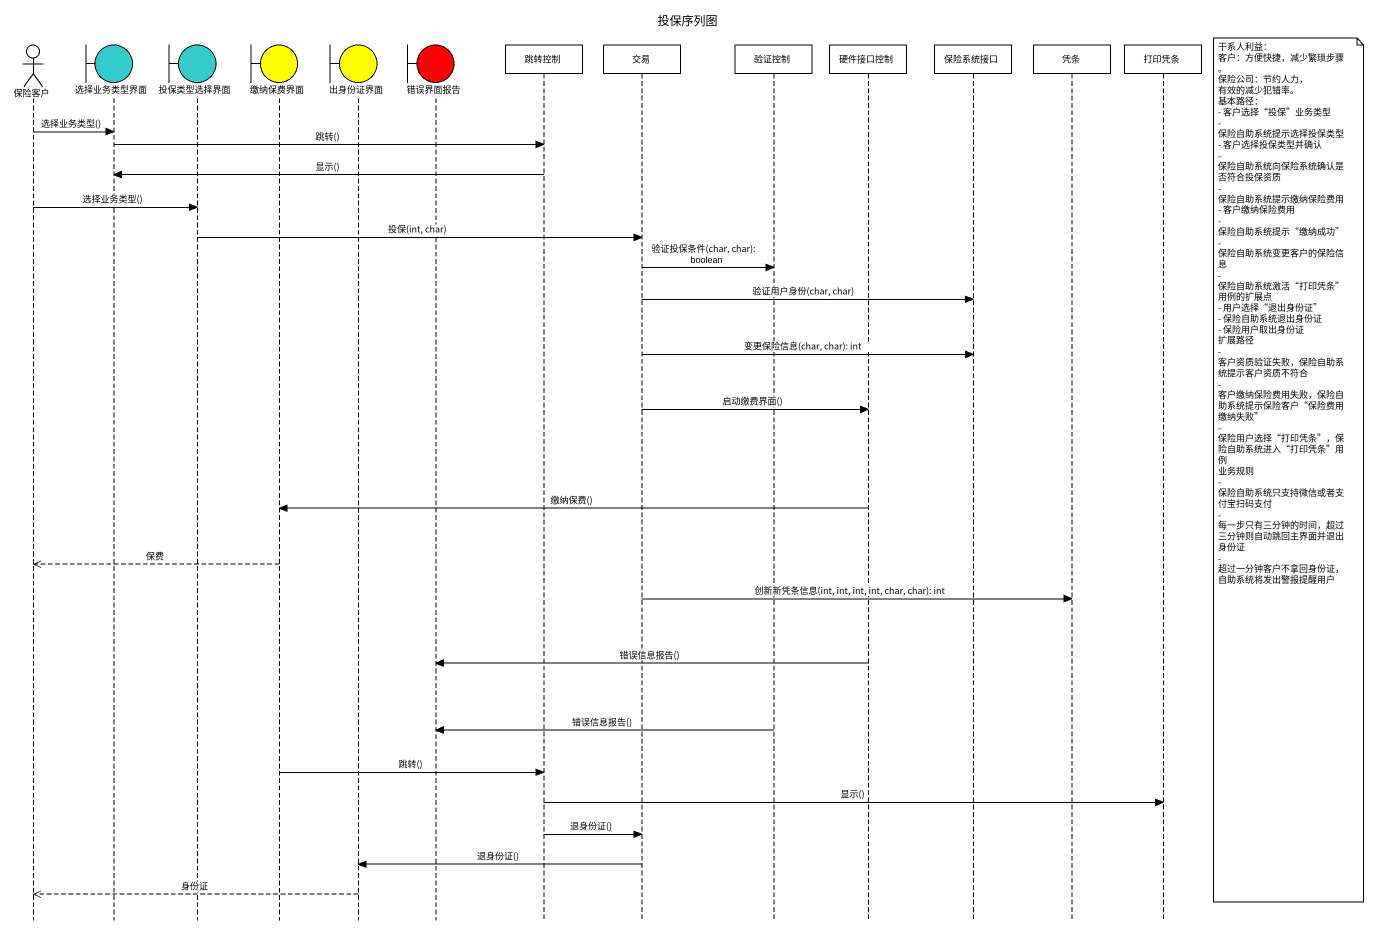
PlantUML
@startuml
title 投保序列图
hide footbox
actor 保险客户
boundary 选择业务类型界面 #33CCCC
boundary 投保类型选择界面 #33CCCC
boundary 缴纳保费界面 #FFFF00
boundary 出身份证界面 #FFFF00
boundary 错误界面报告 #FF0000
participant 跳转控制
participant 交易
participant 验证控制
participant 硬件接口控制
participant 保险系统接口
participant 凭条
participant 打印凭条

保险客户 -> 选择业务类型界面 : 选择业务类型()
选择业务类型界面 -> 跳转控制 : 跳转()
跳转控制 -> 选择业务类型界面 : 显示()
保险客户 -> 投保类型选择界面 : 选择业务类型()
投保类型选择界面 -> 交易 : 投保(int, char)
交易 -> 验证控制 : 验证投保条件(char, char): boolean
交易 -> 保险系统接口 : 验证用户身份(char, char)
交易 -> 保险系统接口 : 变更保险信息(char, char): int
交易 -> 硬件接口控制 : 启动缴费界面()
note right of 打印凭条
  干系人利益：
  客户：方便快捷，减少繁琐步骤。
  保险公司：节约人力， 有效的减少犯错率。
  基本路径：
  - 客户选择“投保”业务类型
  - 保险自助系统提示选择投保类型
  - 客户选择投保类型并确认
  - 保险自助系统向保险系统确认是否符合投保资质
  - 保险自助系统提示缴纳保险费用
  - 客户缴纳保险费用
  - 保险自助系统提示“缴纳成功”
  - 保险自助系统变更客户的保险信息
  - 保险自助系统激活“打印凭条”用例的扩展点
  - 用户选择“退出身份证”
  - 保险自助系统退出身份证
  - 保险用户取出身份证
  扩展路径
  - 客户资质验证失败，保险自助系统提示客户资质不符合
  - 客户缴纳保险费用失败，保险自助系统提示保险客户“保险费用缴纳失败”
  - 保险用户选择“打印凭条”，保险自助系统进入“打印凭条”用例
  业务规则
  - 保险自助系统只支持微信或者支付宝扫码支付
  - 每一步只有三分钟的时间，超过三分钟则自动跳回主界面并退出身份证
  - 超过一分钟客户不拿回身份证，自助系统将发出警报提醒用户
end note
硬件接口控制 -> 缴纳保费界面 : 缴纳保费()
缴纳保费界面 -->> 保险客户 : 保费
交易 -> 凭条 : 创新新凭条信息(int, int, int, int, char, char): int
硬件接口控制 -> 错误界面报告 : 错误信息报告()
验证控制 -> 错误界面报告 : 错误信息报告()
缴纳保费界面 -> 跳转控制 : 跳转()
跳转控制 -> 打印凭条 : 显示()
跳转控制 -> 交易 : 退身份证()
交易 -> 出身份证界面 : 退身份证()
出身份证界面 -->> 保险客户 : 身份证
@enduml
